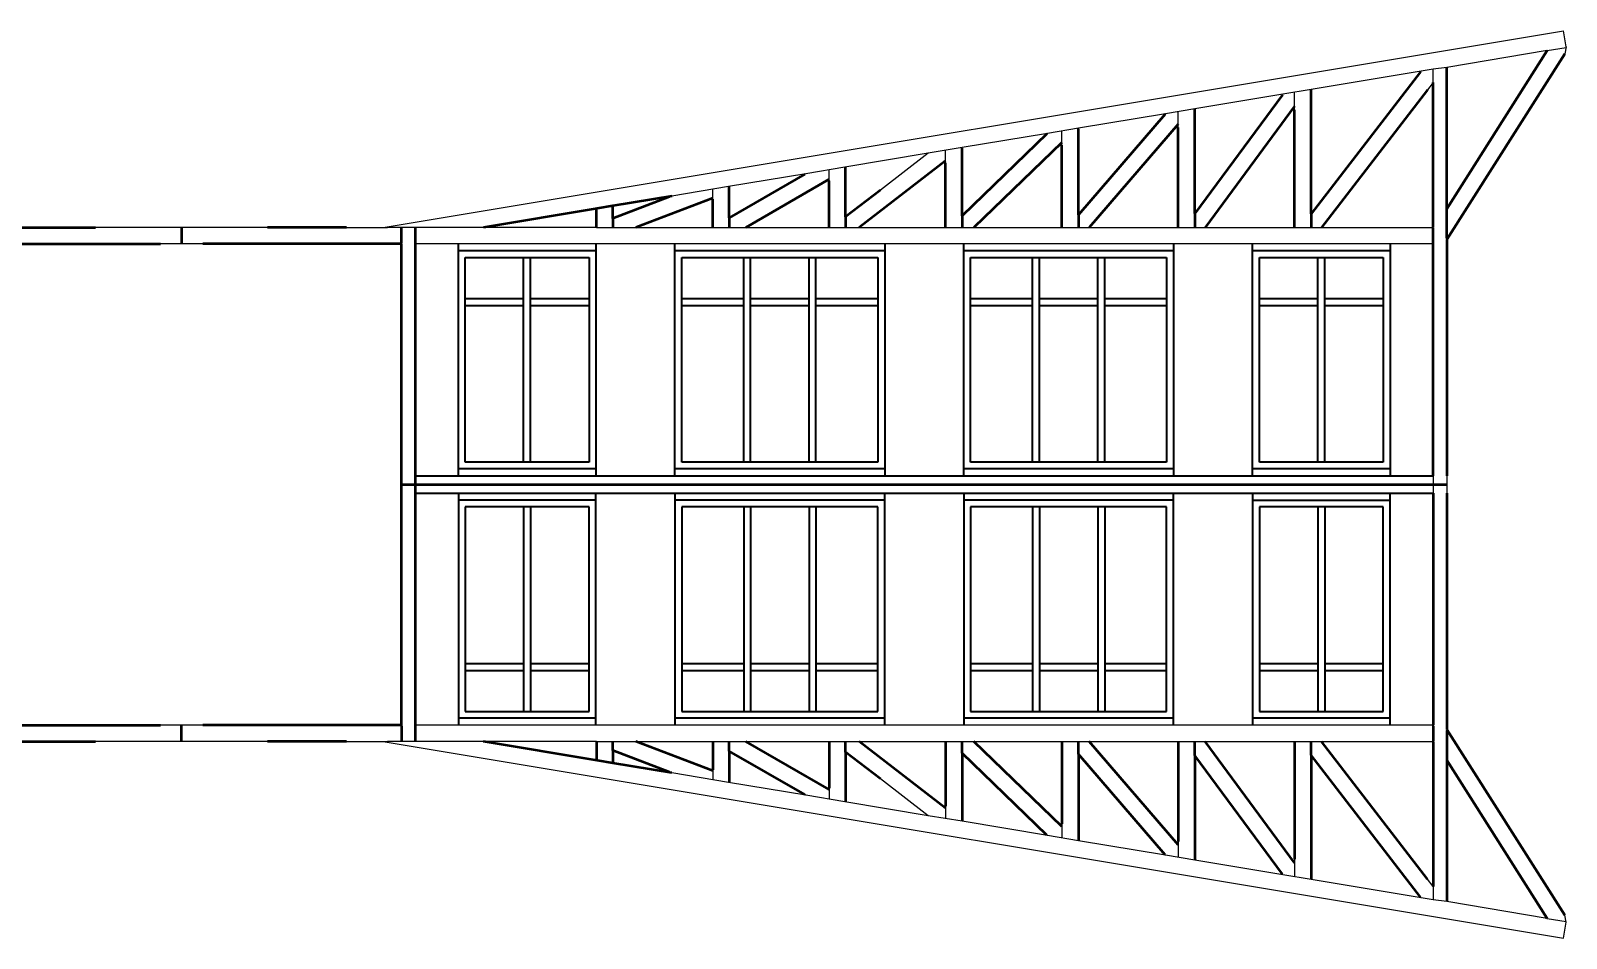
# Model space of a CAD drawing. Header units: centimetres. Extents: x 87 to 195, y 102 to 162.
# Drawn here: x 112.25 to 118.63, y 151.37 to 155.14 of the extents above; entities that cross this region are included whole.
import ezdxf

# ---------------------------------------------------------------- set-up
doc = ezdxf.new("R2010")
doc.units = ezdxf.units.CM

msp = doc.modelspace()

# ---------------------------------------------------------------- linework, layer by layer
for p, q in [((113.7138, 154.3254), (118.6181, 155.1428)), ((118.6294, 155.0751), (118.6181, 155.1428)), ((118.55, 155.06), (118.1328, 154.9905)), ((118.55, 155.06), (118.6289, 155.0731)), ((118.6294, 155.0751), (118.6227, 155.0466)), ((118.6289, 155.0732), (118.6289, 155.0731)), ((118.0758, 154.9829), (118.0257, 154.9745)), ((118.1329, 154.9905), (118.0758, 154.9829)), ((118.0758, 154.9272), (118.0758, 154.9829)), ((118.0257, 154.9745), (117.5693, 154.8985)), ((118.0257, 154.9745), (118.024, 154.9723)), ((118.0758, 154.9272), (118.0529, 154.8975)), ((117.4521, 154.8789), (117.0857, 154.8179)), ((117.4521, 154.8789), (117.4505, 154.8768)), ((117.5693, 154.8985), (117.4521, 154.8789)), ((117.5007, 154.8293), (117.5007, 154.887)), ((117.5693, 154.8966), (117.5693, 154.8985)), ((116.9643, 154.7976), (116.6022, 154.7373)), ((116.9643, 154.7976), (116.9624, 154.7954)), ((117.0857, 154.8179), (116.9643, 154.7976)), ((117.0172, 154.7539), (117.0172, 154.8064)), ((117.0857, 154.816), (117.0857, 154.8179)), ((117.5007, 154.8139), (117.5007, 154.8293)), ((116.6022, 154.7373), (116.4739, 154.7159)), ((116.5336, 154.6782), (116.5336, 154.7258)), ((116.6022, 154.7354), (116.6022, 154.7373)), ((117.0172, 154.7407), (117.0172, 154.7539)), ((116.4739, 154.7159), (116.1186, 154.6567)), ((116.4739, 154.7159), (116.4715, 154.7136)), ((116.5336, 154.6672), (116.5336, 154.6782)), ((115.9784, 154.6333), (115.6322, 154.5756)), ((115.9784, 154.6333), (115.78, 154.4804)), ((116.1186, 154.6567), (115.9784, 154.6333)), ((116.05, 154.602), (116.05, 154.6452)), ((116.05, 154.5931), (116.05, 154.602)), ((116.1186, 154.6548), (116.1186, 154.6567)), ((115.4699, 154.5486), (115.1487, 154.495)), ((115.4699, 154.5486), (115.4653, 154.5459)), ((115.6322, 154.5756), (115.4699, 154.5486)), ((115.5665, 154.5251), (115.5665, 154.5646)), ((115.635, 154.5742), (115.635, 154.5761)), ((115.1487, 154.495), (114.9127, 154.4557)), ((115.0829, 154.4503), (115.0829, 154.4841)), ((115.1515, 154.4936), (115.1515, 154.4955)), ((115.5665, 154.5185), (115.5665, 154.5251)), ((114.9127, 154.4557), (114.9038, 154.4523)), ((115.0829, 154.443), (115.0829, 154.4503)), ((113.2329, 154.3254), (112.5187, 154.3254)), ((112.8758, 154.3226), (112.8758, 154.3254)), ((113.5615, 154.3254), (113.7309, 154.3254)), ((114.1309, 154.3254), (113.7309, 154.3254)), ((113.7901, 154.3226), (113.7901, 154.3254)), ((113.8472, 154.3226), (113.8472, 154.3254)), ((114.5993, 154.3254), (114.1309, 154.3254)), ((114.5993, 154.3254), (114.7639, 154.3254)), ((114.7639, 154.3254), (115.0829, 154.3254)), ((115.0829, 154.3254), (115.2201, 154.3254)), ((115.2201, 154.3254), (115.5665, 154.3254)), ((115.5665, 154.3254), (115.6912, 154.3254)), ((115.6912, 154.3254), (116.0528, 154.3254)), ((116.0528, 154.3254), (116.168, 154.3254)), ((116.168, 154.3254), (116.5364, 154.3254)), ((116.5364, 154.3254), (116.6475, 154.3254)), ((116.6475, 154.3254), (117.02, 154.3254)), ((117.02, 154.3254), (117.1284, 154.3254)), ((117.1284, 154.3254), (117.5035, 154.3254)), ((117.5035, 154.3254), (117.6126, 154.3254)), ((117.6126, 154.3254), (118.0758, 154.3254)), ((118.0758, 154.3226), (118.0758, 154.3254)), ((118.1329, 154.2748), (118.1329, 154.28)), ((112.9637, 154.2568), (112.7879, 154.2568)), ((112.8758, 154.2568), (112.8758, 154.2596)), ((113.7901, 154.2568), (113.7901, 154.2596)), ((118.0758, 154.2568), (113.8472, 154.2568)), ((118.0758, 154.2556), (118.0758, 154.2596)), ((113.8472, 153.2612), (113.8472, 153.2656)), ((118.0758, 153.2927), (118.0758, 153.2209)), ((118.1329, 153.2927), (118.1329, 153.2209)), ((113.8472, 153.2525), (113.8472, 153.248)), ((112.9637, 152.2568), (112.7879, 152.2568)), ((112.8758, 152.2568), (112.8758, 152.254)), ((113.7901, 152.2568), (113.7901, 152.254)), ((118.0758, 152.2568), (113.8472, 152.2568)), ((118.0758, 152.258), (118.0758, 152.254)), ((118.1329, 152.2389), (118.1329, 152.2337)), ((113.2329, 152.1883), (112.5187, 152.1883)), ((112.8758, 152.1911), (112.8758, 152.1883)), ((113.5615, 152.1883), (113.7309, 152.1883)), ((113.7138, 152.1883), (118.6181, 151.3709)), ((114.1309, 152.1883), (113.7309, 152.1883)), ((113.7901, 152.1911), (113.7901, 152.1883)), ((113.8472, 152.1911), (113.8472, 152.1883)), ((114.5993, 152.1883), (114.1309, 152.1883)), ((114.5993, 152.1883), (114.7639, 152.1883)), ((114.7639, 152.1883), (115.0829, 152.1883)), ((115.0829, 152.1883), (115.2201, 152.1883)), ((115.2201, 152.1883), (115.5665, 152.1883)), ((115.5665, 152.1883), (115.6912, 152.1883)), ((115.6912, 152.1883), (116.0528, 152.1883)), ((116.0528, 152.1883), (116.168, 152.1883)), ((116.168, 152.1883), (116.5364, 152.1883)), ((116.5364, 152.1883), (116.6475, 152.1883)), ((116.6475, 152.1883), (117.02, 152.1883)), ((117.02, 152.1883), (117.1284, 152.1883)), ((117.1284, 152.1883), (117.5035, 152.1883)), ((117.5035, 152.1883), (117.6126, 152.1883)), ((117.6126, 152.1883), (118.0758, 152.1883)), ((118.0758, 152.1911), (118.0758, 152.1883)), ((114.9127, 152.058), (114.9038, 152.0613)), ((115.1487, 152.0186), (114.9127, 152.058)), ((115.0829, 152.0707), (115.0829, 152.0633)), ((115.0829, 152.0633), (115.0829, 152.0296)), ((115.4699, 151.9651), (115.1487, 152.0186)), ((115.1515, 152.0201), (115.1515, 152.0182)), ((115.5665, 151.9952), (115.5665, 151.9886)), ((115.5665, 151.9886), (115.5665, 151.949)), ((115.9784, 151.8804), (115.78, 152.0332)), ((115.4699, 151.9651), (115.4653, 151.9678)), ((115.6322, 151.938), (115.4699, 151.9651)), ((115.9784, 151.8804), (115.6322, 151.938)), ((115.635, 151.9395), (115.635, 151.9376)), ((116.05, 151.9205), (116.05, 151.9117)), ((116.1186, 151.857), (115.9784, 151.8804)), ((116.05, 151.9117), (116.05, 151.8684)), ((116.1186, 151.8589), (116.1186, 151.857)), ((116.4739, 151.7978), (116.1186, 151.857)), ((116.4739, 151.7978), (116.4715, 151.8001)), ((116.6022, 151.7764), (116.4739, 151.7978)), ((116.5336, 151.8465), (116.5336, 151.8355)), ((116.5336, 151.8355), (116.5336, 151.7878)), ((116.6022, 151.7783), (116.6022, 151.7764)), ((116.9643, 151.716), (116.6022, 151.7764)), ((117.0172, 151.773), (117.0172, 151.7597)), ((117.0172, 151.7597), (117.0172, 151.7072)), ((116.9643, 151.716), (116.9624, 151.7183)), ((117.0857, 151.6958), (116.9643, 151.716)), ((117.0857, 151.6977), (117.0857, 151.6958)), ((117.4521, 151.6347), (117.0857, 151.6958)), ((117.5007, 151.6998), (117.5007, 151.6843)), ((117.5007, 151.6843), (117.5007, 151.6266)), ((117.4521, 151.6347), (117.4505, 151.6369)), ((117.5693, 151.6152), (117.4521, 151.6347)), ((117.5693, 151.6171), (117.5693, 151.6152)), ((118.0257, 151.5391), (117.5693, 151.6152)), ((118.0758, 151.5865), (118.0529, 151.6162)), ((118.0257, 151.5391), (118.024, 151.5413)), ((118.0758, 151.5308), (118.0257, 151.5391)), ((118.0758, 151.5865), (118.0758, 151.5308)), ((118.1329, 151.5232), (118.0758, 151.5308)), ((118.55, 151.4537), (118.1328, 151.5232)), ((118.55, 151.4537), (118.6289, 151.4406)), ((118.6181, 151.3709), (118.6294, 151.4385)), ((118.6294, 151.4385), (118.6227, 151.4671))]:
    msp.add_line(p, q)
at = {"lineweight": 50}
for p, q in [((118.55, 155.06), (118.1329, 154.4028)), ((118.6227, 155.0466), (118.1329, 154.2748)), ((118.1329, 154.4028), (118.1329, 154.9905)), ((118.024, 154.9723), (117.5693, 154.3816)), ((118.0758, 154.3254), (118.0758, 154.9272)), ((117.4505, 154.8768), (117.0857, 154.3831)), ((117.5693, 154.3816), (117.5693, 154.8966)), ((118.0529, 154.8975), (117.6126, 154.3254)), ((116.9624, 154.7954), (116.6022, 154.3779)), ((117.0857, 154.3831), (117.0857, 154.816)), ((117.5007, 154.8293), (117.1284, 154.3254)), ((117.5007, 154.3254), (117.5007, 154.8139)), ((116.6022, 154.3779), (116.6022, 154.7354)), ((117.0172, 154.7539), (116.6475, 154.3254)), ((117.0172, 154.3254), (117.0172, 154.7407)), ((116.4715, 154.7136), (116.1186, 154.373)), ((116.5336, 154.6782), (116.168, 154.3254)), ((116.5336, 154.3254), (116.5336, 154.6672)), ((116.05, 154.602), (115.6912, 154.3254)), ((116.1186, 154.373), (116.1186, 154.6548)), ((115.4653, 154.5459), (115.1515, 154.365)), ((115.635, 154.3687), (115.635, 154.5742)), ((116.05, 154.3254), (116.05, 154.5931)), ((115.1515, 154.365), (115.1515, 154.4936)), ((115.5665, 154.5251), (115.2201, 154.3254)), ((115.5665, 154.3254), (115.5665, 154.5185)), ((115.78, 154.4804), (115.635, 154.3687)), ((114.6679, 154.4149), (114.6021, 154.4039)), ((114.9127, 154.4557), (114.6679, 154.4149)), ((114.9038, 154.4523), (114.6679, 154.3621)), ((114.6679, 154.3621), (114.6679, 154.4149)), ((115.0829, 154.4473), (114.7639, 154.3254)), ((115.0829, 154.3254), (115.0829, 154.443)), ((114.6021, 154.4039), (114.1309, 154.3254)), ((114.5993, 154.3254), (114.5993, 154.4035)), ((114.6679, 154.3621), (114.6679, 154.3254)), ((115.1515, 154.365), (115.1515, 154.3254)), ((115.635, 154.3687), (115.635, 154.3254)), ((116.1186, 154.373), (116.1186, 154.3254)), ((116.6022, 154.3779), (116.6022, 154.3254)), ((117.0857, 154.3831), (117.0857, 154.3254)), ((117.5693, 154.3816), (117.5693, 154.3254)), ((118.1329, 154.28), (118.1329, 154.4028)), ((112.1901, 154.3254), (112.5187, 154.3254)), ((112.8758, 154.3226), (112.8758, 154.2596)), ((113.5615, 154.3254), (113.2329, 154.3254)), ((113.7901, 154.2596), (113.7901, 154.3226)), ((113.8472, 152.1911), (113.8472, 154.3226)), ((118.0758, 153.2927), (118.0758, 154.3226)), ((111.9615, 154.2568), (112.7879, 154.2568)), ((113.7901, 154.2568), (112.9637, 154.2568)), ((113.7901, 152.2568), (113.7901, 154.2568)), ((118.1329, 154.2748), (118.1329, 153.2927)), ((113.7901, 153.2568), (118.1329, 153.2568)), ((118.0758, 153.2209), (118.0758, 152.258)), ((118.1329, 153.2209), (118.1329, 152.2389)), ((111.9615, 152.2568), (112.7879, 152.2568)), ((112.8758, 152.1911), (112.8758, 152.254)), ((113.7901, 152.2568), (112.9637, 152.2568)), ((113.7901, 152.254), (113.7901, 152.1911)), ((118.0758, 152.254), (118.0758, 152.1911)), ((118.6227, 151.4671), (118.1329, 152.2389)), ((112.1901, 152.1883), (112.5187, 152.1883)), ((113.5615, 152.1883), (113.2329, 152.1883)), ((114.6021, 152.1097), (114.1309, 152.1883)), ((114.5993, 152.1883), (114.5993, 152.1102)), ((114.6679, 152.1516), (114.6679, 152.1883)), ((115.0829, 152.0663), (114.7639, 152.1883)), ((115.0829, 152.1883), (115.0829, 152.0707)), ((115.1515, 152.1487), (115.1515, 152.1883)), ((115.5665, 151.9886), (115.2201, 152.1883)), ((115.5665, 152.1883), (115.5665, 151.9952)), ((115.635, 152.145), (115.635, 152.1883)), ((116.05, 151.9117), (115.6912, 152.1883)), ((116.05, 152.1883), (116.05, 151.9205)), ((116.1186, 152.1406), (116.1186, 152.1883)), ((116.5336, 151.8355), (116.168, 152.1883)), ((116.5336, 152.1883), (116.5336, 151.8465)), ((116.6022, 152.1358), (116.6022, 152.1883)), ((117.0172, 151.7597), (116.6475, 152.1883)), ((117.0172, 152.1883), (117.0172, 151.773)), ((117.0857, 152.1306), (117.0857, 152.1883)), ((117.5007, 151.6843), (117.1284, 152.1883)), ((117.5007, 152.1883), (117.5007, 151.6998)), ((117.5693, 152.132), (117.5693, 152.1883)), ((118.0529, 151.6162), (117.6126, 152.1883)), ((118.0758, 152.1883), (118.0758, 151.5865)), ((118.1329, 152.2337), (118.1329, 152.1109)), ((114.6679, 152.0988), (114.6021, 152.1097)), ((114.9038, 152.0613), (114.6679, 152.1516)), ((114.6679, 152.1516), (114.6679, 152.0988)), ((115.4653, 151.9678), (115.1515, 152.1487)), ((115.1515, 152.1487), (115.1515, 152.0201)), ((115.78, 152.0332), (115.635, 152.145)), ((115.635, 152.145), (115.635, 151.9395)), ((116.4715, 151.8001), (116.1186, 152.1406)), ((116.1186, 152.1406), (116.1186, 151.8589)), ((116.6022, 152.1358), (116.6022, 151.7783)), ((116.9624, 151.7183), (116.6022, 152.1358)), ((117.4505, 151.6369), (117.0857, 152.1306)), ((117.0857, 152.1306), (117.0857, 151.6977)), ((118.024, 151.5413), (117.5693, 152.132)), ((117.5693, 152.132), (117.5693, 151.6171)), ((118.55, 151.4537), (118.1329, 152.1109)), ((118.1329, 152.1109), (118.1329, 151.5232)), ((114.9127, 152.058), (114.6679, 152.0988))]:
    msp.add_line(p, q, dxfattribs=at)
at = {"lineweight": 35}
for p, q in [((114.0258, 153.2927), (114.0258, 154.2568)), ((114.5972, 154.2283), (114.0258, 154.2283)), ((114.5972, 154.2568), (114.5972, 153.2927)), ((114.9258, 153.2927), (114.9258, 154.2568)), ((115.7972, 154.2283), (114.9258, 154.2283)), ((115.7972, 154.2556), (115.7972, 153.2927)), ((116.1258, 153.2927), (116.1258, 154.2568)), ((116.9972, 154.2283), (116.1258, 154.2283)), ((116.9972, 154.2568), (116.9972, 153.2927)), ((117.3258, 153.2927), (117.3258, 154.2568)), ((117.8972, 154.2283), (117.3258, 154.2283)), ((117.8972, 154.2568), (117.8972, 153.2927)), ((114.0544, 154.1997), (114.5687, 154.1997)), ((114.0544, 153.3499), (114.0544, 154.1997)), ((114.2972, 153.3499), (114.2972, 154.1997)), ((114.3258, 153.3499), (114.3258, 154.1997)), ((114.5687, 154.1997), (114.5687, 153.3499)), ((114.9544, 153.3499), (114.9544, 154.1997)), ((114.9544, 154.1997), (115.7686, 154.1997)), ((115.2115, 153.3499), (115.2115, 154.1997)), ((115.2401, 153.3499), (115.2401, 154.1997)), ((115.4829, 153.3499), (115.4829, 154.1997)), ((115.5115, 153.3499), (115.5115, 154.1997)), ((115.7686, 154.1997), (115.7686, 153.3499)), ((116.1544, 153.3499), (116.1544, 154.1997)), ((116.1544, 154.1997), (116.9686, 154.1997)), ((116.4115, 153.3499), (116.4115, 154.1997)), ((116.4401, 153.3499), (116.4401, 154.1997)), ((116.6829, 153.3499), (116.6829, 154.1997)), ((116.7115, 153.3499), (116.7115, 154.1997)), ((116.9686, 154.1997), (116.9686, 153.3499)), ((117.3544, 153.3499), (117.3544, 154.1997)), ((117.3544, 154.1997), (117.8686, 154.1997)), ((117.5972, 153.3499), (117.5972, 154.1997)), ((117.6258, 153.3499), (117.6258, 154.1997)), ((117.8686, 154.1997), (117.8686, 153.3499)), ((114.0544, 154.0299), (114.2972, 154.0299)), ((114.3258, 154.0299), (114.5687, 154.0299)), ((114.9544, 154.0299), (115.2115, 154.0299)), ((115.2401, 154.0299), (115.4829, 154.0299)), ((115.5115, 154.0299), (115.7686, 154.0299)), ((116.1544, 154.0299), (116.4115, 154.0299)), ((116.4401, 154.0299), (116.6829, 154.0299)), ((116.7115, 154.0299), (116.9686, 154.0299)), ((117.3544, 154.0299), (117.5972, 154.0299)), ((117.6258, 154.0299), (117.8686, 154.0299)), ((114.0544, 154.0013), (114.2972, 154.0013)), ((114.3258, 154.0013), (114.5687, 154.0013)), ((114.9544, 154.0013), (115.2115, 154.0013)), ((115.2401, 154.0013), (115.4829, 154.0013)), ((115.5115, 154.0013), (115.7686, 154.0013)), ((116.1544, 154.0013), (116.4115, 154.0013)), ((116.4401, 154.0013), (116.6829, 154.0013)), ((116.7115, 154.0013), (116.9686, 154.0013)), ((117.3544, 154.0013), (117.5972, 154.0013)), ((117.6258, 154.0013), (117.8686, 154.0013)), ((114.5687, 153.3499), (114.0544, 153.3499)), ((115.7686, 153.3499), (114.9544, 153.3499)), ((116.9686, 153.3499), (116.1544, 153.3499)), ((117.8686, 153.3499), (117.3544, 153.3499)), ((113.8472, 153.2927), (118.0758, 153.2927)), ((114.5972, 153.3213), (114.0258, 153.3213)), ((115.7972, 153.3213), (114.9258, 153.3213)), ((116.9972, 153.3213), (116.1258, 153.3213)), ((117.8972, 153.3213), (117.3258, 153.3213)), ((113.8472, 153.2209), (118.0758, 153.2209)), ((114.0258, 153.2209), (114.0258, 152.2568)), ((114.5972, 152.2568), (114.5972, 153.2209)), ((114.9258, 153.2209), (114.9258, 152.2568)), ((115.7972, 152.258), (115.7972, 153.2209)), ((116.1258, 153.2209), (116.1258, 152.2568)), ((116.9972, 152.2568), (116.9972, 153.2209)), ((117.3258, 153.2209), (117.3258, 152.2568)), ((117.8972, 152.2568), (117.8972, 153.2209)), ((114.5972, 153.1923), (114.0258, 153.1923)), ((114.0544, 153.1638), (114.0544, 152.314)), ((114.5687, 153.1638), (114.0544, 153.1638)), ((114.2972, 153.1638), (114.2972, 152.314)), ((114.3258, 153.1638), (114.3258, 152.314)), ((114.5687, 152.314), (114.5687, 153.1638)), ((115.7972, 153.1923), (114.9258, 153.1923)), ((114.9544, 153.1638), (114.9544, 152.314)), ((115.7686, 153.1638), (114.9544, 153.1638)), ((115.2115, 153.1638), (115.2115, 152.314)), ((115.2401, 153.1638), (115.2401, 152.314)), ((115.4829, 153.1638), (115.4829, 152.314)), ((115.5115, 153.1638), (115.5115, 152.314)), ((115.7686, 152.314), (115.7686, 153.1638)), ((116.9972, 153.1923), (116.1258, 153.1923)), ((116.1544, 153.1638), (116.1544, 152.314)), ((116.9686, 153.1638), (116.1544, 153.1638)), ((116.4115, 153.1638), (116.4115, 152.314)), ((116.4401, 153.1638), (116.4401, 152.314)), ((116.6829, 153.1638), (116.6829, 152.314)), ((116.7115, 153.1638), (116.7115, 152.314)), ((116.9686, 152.314), (116.9686, 153.1638)), ((117.3258, 153.1923), (117.8972, 153.1923)), ((117.8686, 153.1638), (117.3544, 153.1638)), ((117.3544, 153.1638), (117.3544, 152.314)), ((117.5972, 153.1638), (117.5972, 152.314)), ((117.6258, 153.1638), (117.6258, 152.314)), ((117.8686, 152.314), (117.8686, 153.1638)), ((114.0544, 152.5123), (114.2972, 152.5123)), ((114.3258, 152.5123), (114.5687, 152.5123)), ((114.9544, 152.5123), (115.2115, 152.5123)), ((115.2401, 152.5123), (115.4829, 152.5123)), ((115.5115, 152.5123), (115.7686, 152.5123)), ((116.1544, 152.5123), (116.4115, 152.5123)), ((116.4401, 152.5123), (116.6829, 152.5123)), ((116.7115, 152.5123), (116.9686, 152.5123)), ((117.3544, 152.5123), (117.5972, 152.5123)), ((117.6258, 152.5123), (117.8686, 152.5123)), ((114.0544, 152.4838), (114.2972, 152.4838)), ((114.3258, 152.4838), (114.5687, 152.4838)), ((114.9544, 152.4838), (115.2115, 152.4838)), ((115.2401, 152.4838), (115.4829, 152.4838)), ((115.5115, 152.4838), (115.7686, 152.4838)), ((116.1544, 152.4838), (116.4115, 152.4838)), ((116.4401, 152.4838), (116.6829, 152.4838)), ((116.7115, 152.4838), (116.9686, 152.4838)), ((117.3544, 152.4838), (117.5972, 152.4838)), ((117.6258, 152.4838), (117.8686, 152.4838)), ((114.0544, 152.314), (114.5687, 152.314)), ((114.9544, 152.314), (115.7686, 152.314)), ((116.1544, 152.314), (116.9686, 152.314)), ((117.3544, 152.314), (117.8686, 152.314)), ((114.5972, 152.2854), (114.0258, 152.2854)), ((115.7972, 152.2854), (114.9258, 152.2854)), ((116.9972, 152.2854), (116.1258, 152.2854)), ((117.8972, 152.2854), (117.3258, 152.2854))]:
    msp.add_line(p, q, dxfattribs=at)

doc.saveas('drawing.dxf')
